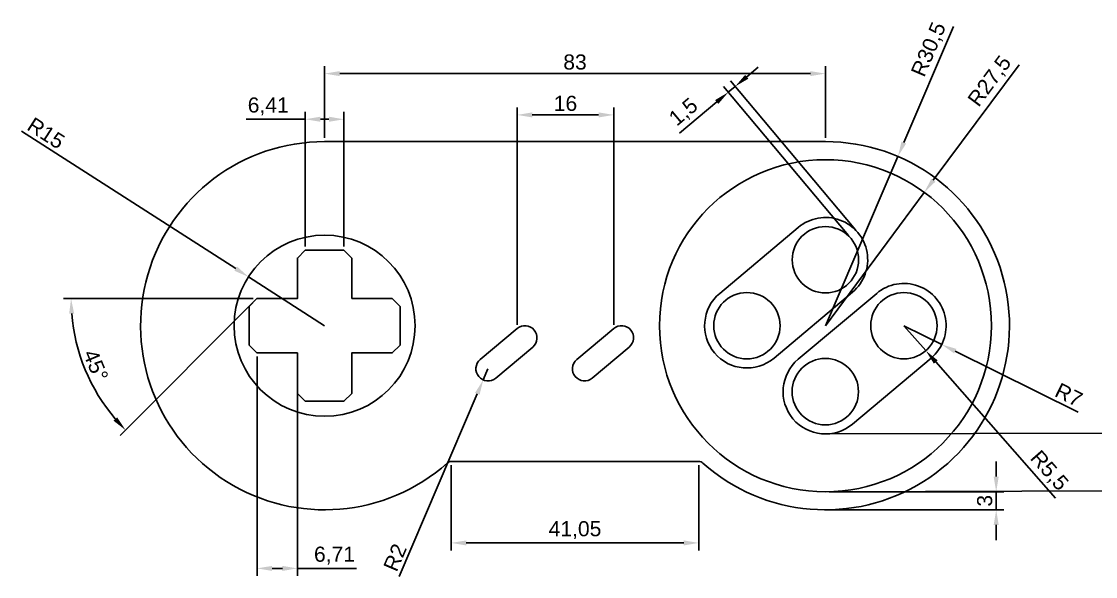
# Model space of a CAD drawing. Header units: millimetres. Extents: x 40 to 604, y 37 to 162.
# Drawn here: x 40.3 to 218.3, y 45.5 to 137.5 of the extents above; entities that cross this region are included whole.
import ezdxf

# ---------------------------------------------------------------- set-up
doc = ezdxf.new("R2010")
doc.units = ezdxf.units.MM
doc.layers.add('carcasa_superioara', color=11, linetype='Continuous')
doc.layers.add('cotari', color=4, linetype='Continuous')
doc.styles.get("Standard").update_dxf_attribs({"font": 'arial.ttf'})
doc.dimstyles.new('ISO-25', dxfattribs={"dimtxt": 2.5, "dimasz": 2.5, "dimexe": 1.25, "dimexo": 0.625, "dimtad": 1, "dimtxsty": 'Standard', "dimcen": 2.5, "dimadec": 0, "dimazin": 0, "dimtfac": 1, "dimtmove": 0, "dimatfit": 3, "dimfxl": 1, "dimarcsym": 0})

# ---------------------------------------------------------------- blocks, each defined once
blk = doc.blocks.new('*D3')
at = {"layer": 'cotari', "color": 0, "lineweight": -2, "transparency": 16777216}
for p, q in [((40.3, 119.33), (75.81, 96.53)), ((90.53, 87.08), (77.91, 95.18))]:
    blk.add_line(p, q, dxfattribs=at)
at = {"layer": 'cotari', "color": 0, "transparency": 16777216}
blk.add_solid([(76.03, 96.88), (75.58, 96.18), (77.91, 95.18)], dxfattribs=at)
at = {"layer": 'Defpoints', "color": 0, "transparency": 16777216}
for p in [(77.91, 95.18), (90.53, 87.08)]:
    blk.add_point(p, dxfattribs=at)
at = {"layer": 'cotari', "color": 0, "transparency": 16777216, "insert": (44.37, 118.97), "char_height": 2.5, "attachment_point": 5, "rotation": 327.3041}
blk.add_mtext('R15', dxfattribs=at)
blk = doc.blocks.new('*D4')
at = {"layer": 'cotari', "color": 0, "lineweight": -2, "transparency": 16777216}
for p, q in [((205.61, 130.32), (191.41, 111.18)), ((173.53, 87.08), (189.92, 109.17))]:
    blk.add_line(p, q, dxfattribs=at)
at = {"layer": 'cotari', "color": 0, "transparency": 16777216}
blk.add_solid([(191.07, 111.42), (191.74, 110.93), (189.92, 109.17)], dxfattribs=at)
at = {"layer": 'Defpoints', "color": 0, "transparency": 16777216}
for p in [(189.92, 109.17), (173.53, 87.08)]:
    blk.add_point(p, dxfattribs=at)
at = {"layer": 'cotari', "color": 0, "transparency": 16777216, "insert": (200.87, 127.51), "char_height": 2.5, "attachment_point": 5, "rotation": 53.4359}
blk.add_mtext('R27,5', dxfattribs=at)
blk = doc.blocks.new('*D5')
at = {"layer": 'cotari', "color": 0, "lineweight": -2, "transparency": 16777216}
for p, q in [((194.75, 136.62), (186.52, 117.42)), ((173.53, 87.08), (185.54, 115.12))]:
    blk.add_line(p, q, dxfattribs=at)
at = {"layer": 'cotari', "color": 0, "transparency": 16777216}
blk.add_solid([(186.14, 117.58), (186.91, 117.25), (185.54, 115.12)], dxfattribs=at)
at = {"layer": 'Defpoints', "color": 0, "transparency": 16777216}
for p in [(185.54, 115.12), (173.53, 87.08)]:
    blk.add_point(p, dxfattribs=at)
at = {"layer": 'cotari', "color": 0, "transparency": 16777216, "insert": (190.79, 132.79), "char_height": 2.5, "attachment_point": 5, "rotation": 66.8178}
blk.add_mtext('R30,5', dxfattribs=at)
blk = doc.blocks.new('*D6')
at = {"layer": 'cotari', "color": 0, "lineweight": -2, "transparency": 16777216}
for p, q in [((186.53, 87.08), (192.81, 83.97)), ((215.42, 72.77), (195.05, 82.86))]:
    blk.add_line(p, q, dxfattribs=at)
at = {"layer": 'cotari', "color": 0, "transparency": 16777216}
blk.add_solid([(195.23, 83.24), (194.86, 82.49), (192.81, 83.97)], dxfattribs=at)
at = {"layer": 'Defpoints', "color": 0, "transparency": 16777216}
for p in [(186.53, 87.08), (192.81, 83.97)]:
    blk.add_point(p, dxfattribs=at)
at = {"layer": 'cotari', "color": 0, "transparency": 16777216, "insert": (213.88, 75.62), "char_height": 2.5, "attachment_point": 5, "rotation": 333.6452}
blk.add_mtext('R7', dxfattribs=at)
blk = doc.blocks.new('*D7')
at = {"layer": 'cotari', "color": 0, "lineweight": -2, "transparency": 16777216}
for p, q in [((186.53, 87.08), (190.16, 82.95)), ((211.64, 58.5), (191.81, 81.07))]:
    blk.add_line(p, q, dxfattribs=at)
at = {"layer": 'cotari', "color": 0, "transparency": 16777216}
blk.add_solid([(192.13, 81.34), (191.5, 80.79), (190.16, 82.95)], dxfattribs=at)
at = {"layer": 'Defpoints', "color": 0, "transparency": 16777216}
for p in [(186.53, 87.08), (190.16, 82.95)]:
    blk.add_point(p, dxfattribs=at)
at = {"layer": 'cotari', "color": 0, "transparency": 16777216, "insert": (210.52, 62.98), "char_height": 2.5, "attachment_point": 5, "rotation": 311.2889}
blk.add_mtext('R5,5', dxfattribs=at)
blk = doc.blocks.new('*D8')
at = {"layer": 'cotari', "color": 0, "lineweight": -2, "transparency": 16777216}
for p, q in [((117.61, 79.94), (116.82, 78.1)), ((102.9, 45.53), (115.84, 75.8))]:
    blk.add_line(p, q, dxfattribs=at)
at = {"layer": 'cotari', "color": 0, "transparency": 16777216}
blk.add_solid([(115.46, 75.96), (116.22, 75.64), (116.82, 78.1)], dxfattribs=at)
at = {"layer": 'Defpoints', "color": 0, "transparency": 16777216}
for p in [(117.61, 79.94), (116.82, 78.1)]:
    blk.add_point(p, dxfattribs=at)
at = {"layer": 'cotari', "color": 0, "transparency": 16777216, "insert": (102.2, 48.69), "char_height": 2.5, "attachment_point": 5, "rotation": 66.8495}
blk.add_mtext('R2', dxfattribs=at)
blk = doc.blocks.new('*D9')
at = {"layer": 'cotari', "color": 0, "lineweight": -2, "transparency": 16777216}
for p, q in [((90.53, 118.21), (90.53, 130.09)), ((173.53, 118.21), (173.53, 130.09)), ((93.03, 128.84), (171.03, 128.84))]:
    blk.add_line(p, q, dxfattribs=at)
at = {"layer": 'cotari', "color": 0, "transparency": 16777216}
for points in [[(93.03, 129.26), (93.03, 128.43), (90.53, 128.84)], [(171.03, 129.26), (171.03, 128.43), (173.53, 128.84)]]:
    blk.add_solid(points, dxfattribs=at)
at = {"layer": 'Defpoints', "color": 0, "transparency": 16777216}
for p in [(173.53, 128.84), (90.53, 117.58), (173.53, 117.58)]:
    blk.add_point(p, dxfattribs=at)
at = {"layer": 'cotari', "color": 0, "transparency": 16777216, "insert": (132.03, 130.75), "char_height": 2.5, "attachment_point": 5}
blk.add_mtext('83', dxfattribs=at)
blk = doc.blocks.new('*D10')
at = {"layer": 'cotari', "color": 0, "lineweight": -2, "transparency": 16777216}
for p, q in [((111.51, 63.96), (111.51, 49.85)), ((152.56, 63.96), (152.56, 49.85)), ((114.01, 51.1), (150.06, 51.1))]:
    blk.add_line(p, q, dxfattribs=at)
at = {"layer": 'cotari', "color": 0, "transparency": 16777216}
for points in [[(114.01, 51.51), (114.01, 50.68), (111.51, 51.1)], [(150.06, 51.51), (150.06, 50.68), (152.56, 51.1)]]:
    blk.add_solid(points, dxfattribs=at)
at = {"layer": 'Defpoints', "color": 0, "transparency": 16777216}
for p in [(111.51, 64.58), (152.56, 64.58), (152.56, 51.1)]:
    blk.add_point(p, dxfattribs=at)
at = {"layer": 'cotari', "color": 0, "transparency": 16777216, "insert": (132.03, 53.22), "char_height": 2.5, "attachment_point": 5}
blk.add_mtext('41,05', dxfattribs=at)
blk = doc.blocks.new('*D11')
at = {"layer": 'cotari', "color": 0, "lineweight": -2, "transparency": 16777216}
for p, q in [((122.45, 87.24), (122.45, 123.25)), ((138.45, 87.24), (138.45, 123.25)), ((135.95, 122), (124.95, 122))]:
    blk.add_line(p, q, dxfattribs=at)
at = {"layer": 'cotari', "color": 0, "transparency": 16777216}
for points in [[(124.95, 122.42), (124.95, 121.58), (122.45, 122)], [(135.95, 122.42), (135.95, 121.58), (138.45, 122)]]:
    blk.add_solid(points, dxfattribs=at)
at = {"layer": 'Defpoints', "color": 0, "transparency": 16777216}
for p in [(122.45, 122), (122.45, 86.61), (138.45, 86.61)]:
    blk.add_point(p, dxfattribs=at)
at = {"layer": 'cotari', "color": 0, "transparency": 16777216, "insert": (130.45, 123.9), "char_height": 2.5, "attachment_point": 5}
blk.add_mtext('16', dxfattribs=at)
blk = doc.blocks.new('*D12')
at = {"layer": 'cotari', "color": 0, "lineweight": -2, "transparency": 16777216}
for p, q in [((201.83, 62.08), (201.83, 64.58)), ((174.16, 59.58), (203.08, 59.58)), ((201.83, 56.58), (201.83, 59.58)), ((174.16, 56.58), (203.08, 56.58)), ((201.83, 54.08), (201.83, 51.58))]:
    blk.add_line(p, q, dxfattribs=at)
at = {"layer": 'cotari', "color": 0, "transparency": 16777216}
for points in [[(201.41, 62.08), (202.25, 62.08), (201.83, 59.58)], [(201.41, 54.08), (202.25, 54.08), (201.83, 56.58)]]:
    blk.add_solid(points, dxfattribs=at)
at = {"layer": 'Defpoints', "color": 0, "transparency": 16777216}
for p in [(173.53, 59.58), (201.83, 59.58), (173.53, 56.58)]:
    blk.add_point(p, dxfattribs=at)
at = {"layer": 'cotari', "color": 0, "transparency": 16777216, "insert": (199.93, 58.08), "char_height": 2.5, "attachment_point": 5, "rotation": 90}
blk.add_mtext('3', dxfattribs=at)
blk = doc.blocks.new('*D13')
at = {"layer": 'cotari', "color": 0, "lineweight": -2, "transparency": 16777216}
for p, q in [((160.5, 128.32), (162.41, 129.93)), ((177.35, 102.02), (156.63, 126.71)), ((158.58, 126.72), (157.43, 125.75)), ((178.49, 102.99), (157.78, 127.67)), ((155.52, 124.15), (149.32, 118.95))]:
    blk.add_line(p, q, dxfattribs=at)
at = {"layer": 'cotari', "color": 0, "transparency": 16777216}
for points in [[(160.23, 128.64), (160.76, 128), (158.58, 126.72)], [(155.25, 124.46), (155.79, 123.83), (157.43, 125.75)]]:
    blk.add_solid(points, dxfattribs=at)
at = {"layer": 'Defpoints', "color": 0, "transparency": 16777216}
for p in [(157.43, 125.75), (177.75, 101.54), (178.9, 102.51)]:
    blk.add_point(p, dxfattribs=at)
at = {"layer": 'cotari', "color": 0, "transparency": 16777216, "insert": (150.1, 122.37), "char_height": 2.5, "attachment_point": 5, "rotation": 40}
blk.add_mtext('1,5', dxfattribs=at)
blk = doc.blocks.new('*D14')
at = {"layer": 'cotari', "color": 0, "lineweight": -2, "transparency": 16777216}
for p, q in [((174.14, 69.15), (222.01, 69.27)), ((220.77, 66.76), (220.78, 62.19)), ((174.16, 59.58), (222.04, 59.7))]:
    blk.add_line(p, q, dxfattribs=at)
at = {"layer": 'cotari', "color": 0, "transparency": 16777216}
for points in [[(221.19, 66.77), (220.35, 66.76), (220.76, 69.26)], [(221.2, 62.19), (220.36, 62.19), (220.79, 59.69)]]:
    blk.add_solid(points, dxfattribs=at)
at = {"layer": 'Defpoints', "color": 0, "transparency": 16777216}
for p in [(173.51, 69.15), (173.53, 59.58), (220.79, 59.69)]:
    blk.add_point(p, dxfattribs=at)
at = {"layer": 'cotari', "color": 0, "transparency": 16777216, "insert": (222.9, 64.48), "char_height": 2.5, "attachment_point": 5, "rotation": 270.1362}
blk.add_mtext('9,57', dxfattribs=at)
blk = doc.blocks.new('*D15')
at = {"layer": 'cotari', "color": 0, "lineweight": -2, "transparency": 16777216}
for p, q in [((78.7, 91.58), (47.26, 91.58)), ((78.88, 91.14), (56.65, 68.91))]:
    blk.add_line(p, q, dxfattribs=at)
blk.add_arc((79.33, 91.58), 30.81, 184.6497, 220.3503, dxfattribs=at)
at = {"layer": 'cotari', "color": 0, "transparency": 16777216}
for points in [[(48.2, 89.07), (49.03, 89.1), (48.51, 91.58)], [(56.15, 71.91), (55.54, 71.35), (57.54, 69.79)]]:
    blk.add_solid(points, dxfattribs=at)
at = {"layer": 'Defpoints', "color": 0, "transparency": 16777216}
for p in [(86.03, 98.29), (87.33, 99.58), (79.33, 91.58), (86.03, 91.58), (49.56, 83.6)]:
    blk.add_point(p, dxfattribs=at)
at = {"layer": 'cotari', "color": 0, "transparency": 16777216, "insert": (52.61, 80.51), "char_height": 2.5, "attachment_point": 5, "rotation": 292.5}
blk.add_mtext('45°', dxfattribs=at)
blk = doc.blocks.new('*D16')
at = {"layer": 'cotari', "color": 0, "lineweight": -2, "transparency": 16777216}
for p, q in [((79.33, 81.96), (79.33, 45.63)), ((86.03, 81.96), (86.03, 45.63)), ((81.83, 46.88), (83.53, 46.88)), ((86.03, 46.88), (95.81, 46.88))]:
    blk.add_line(p, q, dxfattribs=at)
at = {"layer": 'cotari', "color": 0, "transparency": 16777216}
for points in [[(81.83, 47.29), (81.83, 46.46), (79.33, 46.88)], [(83.53, 47.29), (83.53, 46.46), (86.03, 46.88)]]:
    blk.add_solid(points, dxfattribs=at)
at = {"layer": 'Defpoints', "color": 0, "transparency": 16777216}
for p in [(79.33, 82.58), (86.03, 82.58), (86.03, 46.88)]:
    blk.add_point(p, dxfattribs=at)
at = {"layer": 'cotari', "color": 0, "transparency": 16777216, "insert": (92.17, 49), "char_height": 2.5, "attachment_point": 5}
blk.add_mtext('6,71', dxfattribs=at)
blk = doc.blocks.new('*D17')
at = {"layer": 'cotari', "color": 0, "lineweight": -2, "transparency": 16777216}
for p, q in [((87.33, 121.28), (77.55, 121.28)), ((87.33, 100.21), (87.33, 122.53)), ((91.24, 121.28), (89.83, 121.28)), ((93.74, 100.21), (93.74, 122.53))]:
    blk.add_line(p, q, dxfattribs=at)
at = {"layer": 'cotari', "color": 0, "transparency": 16777216}
for points in [[(89.83, 121.7), (89.83, 120.86), (87.33, 121.28)], [(91.24, 121.7), (91.24, 120.86), (93.74, 121.28)]]:
    blk.add_solid(points, dxfattribs=at)
at = {"layer": 'Defpoints', "color": 0, "transparency": 16777216}
for p in [(87.33, 121.28), (87.33, 99.58), (93.74, 99.58)]:
    blk.add_point(p, dxfattribs=at)
at = {"layer": 'cotari', "color": 0, "transparency": 16777216, "insert": (81.19, 123.41), "char_height": 2.5, "attachment_point": 5}
blk.add_mtext('6,41', dxfattribs=at)

msp = doc.modelspace()

# ---------------------------------------------------------------- linework, layer by layer
at = {"layer": 'carcasa_superioara'}
for p, q in [((90.534, 117.58), (173.534, 117.58)), ((156.011, 92.442), (169.034, 103.37)), ((165.01, 81.718), (178.033, 92.645)), ((169.011, 81.515), (182.034, 92.442)), ((178.01, 70.79), (191.033, 81.718)), ((132.034, 64.58), (111.51, 64.58)), ((132.034, 64.58), (152.558, 64.58))]:
    msp.add_line(p, q, dxfattribs=at)
msp.add_lwpolyline([(95.034, 91.58), (101.741, 91.58), (103.034, 90.287), (103.034, 83.873), (101.741, 82.58), (95.034, 82.58), (95.034, 75.873), (93.741, 74.58), (87.327, 74.58), (86.034, 75.873), (86.034, 82.58), (79.327, 82.58), (78.034, 83.873), (78.034, 90.287), (79.327, 91.58), (86.034, 91.58), (86.034, 98.287), (87.327, 99.58), (93.741, 99.58), (95.034, 98.287)], close=True, dxfattribs=at)
for points in [[(116.323, 81.47), (122.451, 86.612, -1), (125.022, 83.548), (118.894, 78.406, -1)], [(132.323, 81.47), (138.451, 86.612, -1), (141.022, 83.548), (134.894, 78.406, -1)]]:
    msp.add_lwpolyline(points, format="xyb", close=True, dxfattribs=at)
for centre, radius in [((173.534, 87.08), 27.5), ((173.534, 98.007), 5.5), ((90.534, 87.08), 15), ((160.511, 87.08), 5.5), ((186.534, 87.08), 5.5), ((173.511, 76.153), 5.5)]:
    msp.add_circle(centre, radius, dxfattribs=at)
for centre, radius, start, end in [((90.534, 87.08), 30.5, 90, 311.75221), ((173.534, 87.08), 30.5, 228.24779, 90), ((173.534, 98.007), 7, 310, 130), ((186.534, 87.08), 7, 310, 130), ((160.511, 87.08), 7, 130, 310), ((173.511, 76.153), 7, 130, 310), ((111.51, 63.58), 1, 90, 131.75221), ((152.558, 63.58), 1, 48.24779, 90)]:
    msp.add_arc(centre, radius, start, end, dxfattribs=at)

# ---------------------------------------------------------------- dimensions: what is measured, and where the dimension line sits
at = {"layer": 'cotari'}
for center, mpoint, picture, middle in [((173.534, 87.08), (185.54, 115.117), '*D5', (192.749, 131.951)), ((173.534, 87.08), (189.916, 109.168), '*D4', (202.582, 126.245)), ((90.534, 87.08), (77.91, 95.183), '*D3', (43.345, 117.37)), ((186.534, 87.08), (192.806, 83.973), '*D6', (213.05, 73.943)), ((186.534, 87.08), (190.163, 82.947), '*D7', (208.926, 61.581)), ((117.608, 79.938), (116.822, 78.099), '*D8', (103.931, 47.951))]:
    dim = msp.add_radius_dim(center=center, mpoint=mpoint, dimstyle='ISO-25', dxfattribs=at)
    dim.commit()
    dim.dimension.update_dxf_attribs({"geometry": picture, "text_midpoint": middle, "dimtype": 164})
for base, p1, p2, picture, middle in [((173.534, 128.843), (90.534, 117.58), (173.534, 117.58), '*D9', (132.034, 130.746)), ((87.327, 121.28), (93.741, 99.58), (87.327, 99.58), '*D17', (81.189, 123.407)), ((122.451, 122), (138.451, 86.612), (122.451, 86.612), '*D11', (130.451, 123.902)), ((86.034, 46.877), (79.327, 82.58), (86.034, 82.58), '*D16', (92.171, 49.004)), ((152.558, 51.096), (111.51, 64.58), (152.558, 64.58), '*D10', (132.034, 53.224))]:
    dim = msp.add_linear_dim(base=base, p1=p1, p2=p2, dimstyle='ISO-25', dxfattribs=at)
    dim.commit()
    dim.dimension.update_dxf_attribs({"geometry": picture, "text_midpoint": middle})
for p1, p2, distance, picture, middle in [((178.896, 102.507), (177.747, 101.543), -31.603, '*D13', (150.096, 122.373)), ((173.511, 69.153), (173.534, 59.58), 47.253, '*D14', (222.902, 64.484))]:
    dim = msp.add_aligned_dim(p1=p1, p2=p2, distance=distance, dimstyle='ISO-25', dxfattribs=at)
    dim.commit()
    dim.dimension.update_dxf_attribs({"geometry": picture, "text_midpoint": middle})
dim = msp.add_angular_dim_2l(base=(49.562, 83.605), line1=((79.327, 91.58), (86.034, 91.58)), line2=((86.034, 98.287), (87.327, 99.58)), dimstyle='ISO-25', dxfattribs=at)
dim.commit()
dim.dimension.update_dxf_attribs({"geometry": '*D15', "text_midpoint": (52.61, 80.514)})
dim = msp.add_linear_dim(base=(201.83, 59.58), p1=(173.534, 56.58), p2=(173.534, 59.58), angle=90, dimstyle='ISO-25', dxfattribs=at)
dim.commit()
dim.dimension.update_dxf_attribs({"geometry": '*D12', "text_midpoint": (199.928, 58.08)})

doc.saveas('drawing.dxf')
